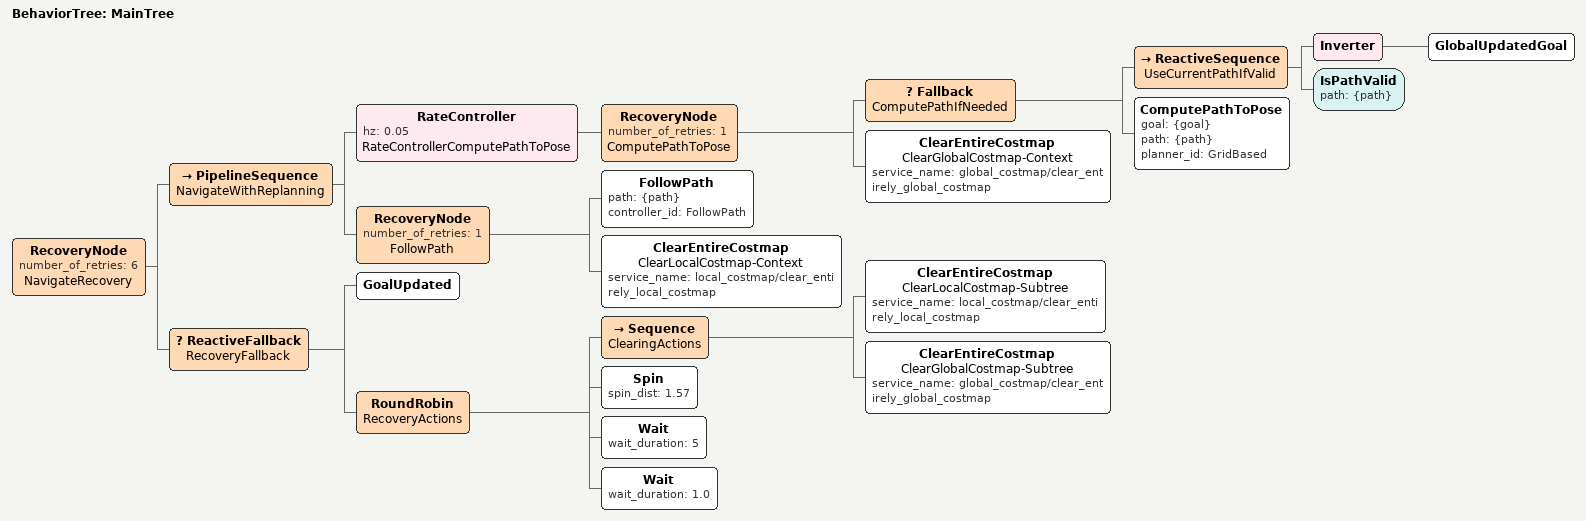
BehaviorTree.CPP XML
<root main_tree_to_execute="MainTree">
  <BehaviorTree ID="MainTree">
    <RecoveryNode number_of_retries="6" name="NavigateRecovery">
      <PipelineSequence name="NavigateWithReplanning">
        <RateController hz="0.05" name="RateControllerComputePathToPose">
          <RecoveryNode number_of_retries="1" name="ComputePathToPose">
            <Fallback name="ComputePathIfNeeded">
              <ReactiveSequence name="UseCurrentPathIfValid">
                <Inverter>
                  <GlobalUpdatedGoal/>
                </Inverter>
                <IsPathValid path="{path}"/>
              </ReactiveSequence>
              <ComputePathToPose goal="{goal}" path="{path}" planner_id="GridBased"/>
            </Fallback>
            <ClearEntireCostmap name="ClearGlobalCostmap-Context" service_name="global_costmap/clear_entirely_global_costmap"/>
          </RecoveryNode>
        </RateController>
        <RecoveryNode number_of_retries="1" name="FollowPath">
          <FollowPath path="{path}" controller_id="FollowPath"/>
          <ClearEntireCostmap name="ClearLocalCostmap-Context" service_name="local_costmap/clear_entirely_local_costmap"/>
        </RecoveryNode>
      </PipelineSequence>
      <ReactiveFallback name="RecoveryFallback">
        <GoalUpdated/>
        <RoundRobin name="RecoveryActions">
          <Sequence name="ClearingActions">
            <ClearEntireCostmap name="ClearLocalCostmap-Subtree" service_name="local_costmap/clear_entirely_local_costmap"/>
            <ClearEntireCostmap name="ClearGlobalCostmap-Subtree" service_name="global_costmap/clear_entirely_global_costmap"/>
          </Sequence>
          <Spin spin_dist="1.57"/>
          <Wait wait_duration="5"/>
          <Wait wait_duration="1.0"/>
        </RoundRobin>
      </ReactiveFallback>
    </RecoveryNode>
  </BehaviorTree>
</root>
